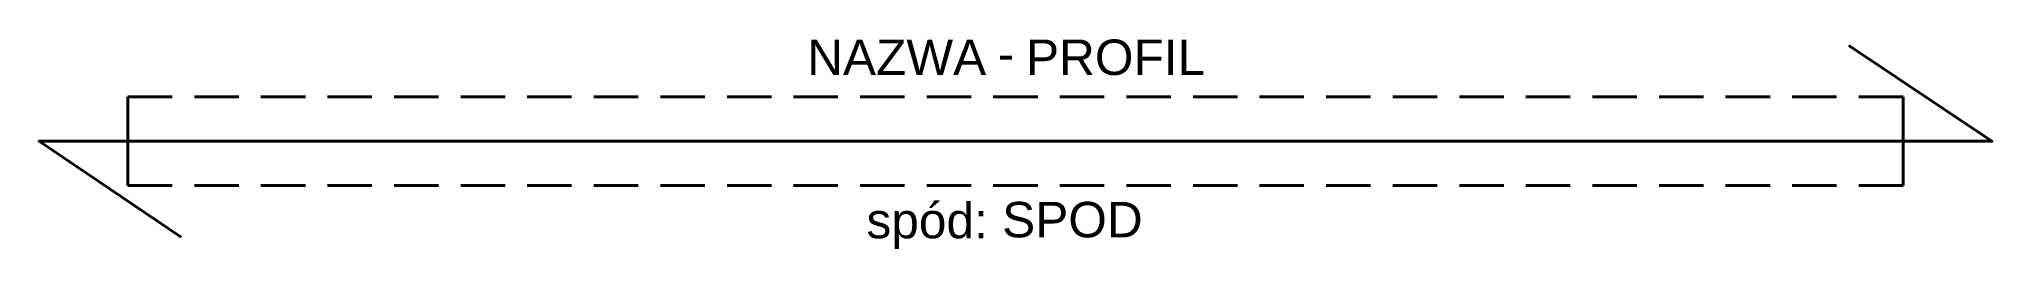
# Model space of a CAD drawing. Header units: millimetres. Extents: x -250 to 5250, y -179 to 413.
import ezdxf
from ezdxf.enums import TextEntityAlignment as Align

# ---------------------------------------------------------------- set-up
doc = ezdxf.new("R2010")
doc.units = ezdxf.units.MM
doc.header["$LTSCALE"] = 10
doc.header["$MEASUREMENT"] = 0
doc.linetypes.add('DASHED2', pattern=[0.375, 0.25, -0.125])
doc.layers.add('G-Elementy konstrukcyjne', color=1, linetype='Continuous', lineweight=40)
doc.layers.add('G-Opisy', color=2, linetype='Continuous', lineweight=18)
doc.styles.add('Arial-GG', font='arial.ttf')

msp = doc.modelspace()

# ---------------------------------------------------------------- linework, layer by layer
at = {"layer": 'G-Elementy konstrukcyjne', "linetype": 'DASHED2', "ltscale": 50}
for p, q in [((0, 250), (5000, 250)), ((0, 0), (5000, 0))]:
    msp.add_line(p, q, dxfattribs=at)
at = {"layer": 'G-Elementy konstrukcyjne', "ltscale": 200}
for p, q in [((0, 0), (0, 250)), ((5000, 0), (5000, 250))]:
    msp.add_line(p, q, dxfattribs=at)
msp.add_lwpolyline([(4846.8, 395), (5250, 125), (-250, 125), (150, -145)], dxfattribs=at)

# ---------------------------------------------------------------- texts
at = {"layer": 'G-Opisy', "ltscale": 2, "char_height": 100, "style": 'Arial-GG'}
for s, insert, width, attachment_point in [('-', (2449.8, 422.3), 75.029, 1), ('spód:', (2422, -178.8), 463.906, 9)]:
    msp.add_mtext(s, dxfattribs=dict(at, insert=insert, width=width, attachment_point=attachment_point))
at = {"layer": 'G-Opisy', "ltscale": 2, "style": 'Arial-GG'}
msp.add_attdef('NAZWA', text='BS-1/0', height=100, dxfattribs=at).set_placement((2417.6, 311.7), align=Align.RIGHT)
for tag, p, s in [('PROFIL', (2529.6, 311.7), 'HEA120'), ('SPOD', (2462.4, -146), '+ 2,10')]:
    msp.add_attdef(tag, p, s, height=100, dxfattribs=at)

doc.saveas('drawing.dxf')
